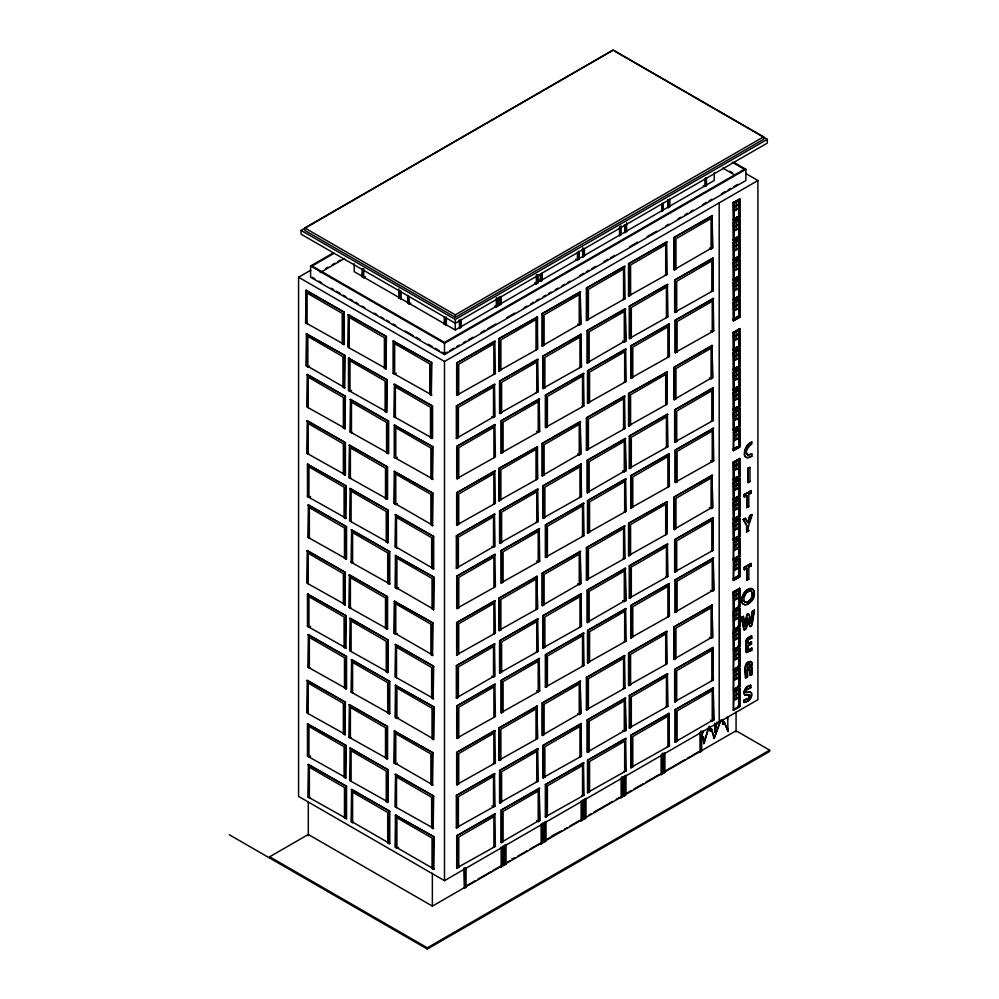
<?xml version="1.0" encoding="UTF-8"?>
<svg xmlns="http://www.w3.org/2000/svg" width="999" height="999" viewBox="0 0 999 999"><rect width="100%" height="100%" fill="white"/><g stroke="black" fill="none" stroke-linecap="round" stroke-linejoin="round"><path stroke-width="1.5" d="M751.598 694.33L750.923 697.215M754.457 610.252L752.509 611.376L750.836 622.901L752.235 611.213L754.457 610.252L752.16 624.288C749.799 631.206 747.751 620.729 747.764 618.169M745.179 624.525L746.69 615.034A1.598 0.924 -60 0 1 747.776 613.598L749.038 614.41L750.561 622.752M744.954 625.986L746.965 615.184A1.598 0.924 -60 0 1 748.051 613.761L749.312 614.56L750.836 622.901M754.183 610.089L751.685 624.937L750.087 626.673L748.014 619.442M747.539 619.517L746.016 628.321L744.155 629.857M748.039 618.319C746.378 620.404 748.613 630.844 743.905 629.595L741.37 617.494L743.268 616.395L745.229 626.148M715.571 728.421L716.92 722.19M717.195 722.352L714.497 732.342M749.525 663.885L750.311 665.983L747.639 669.742L749.799 666.508L749.837 664.135M713.436 737.861L713.935 736.463L711.413 729.033L714.098 738.473L721.166 719.692M753.721 596.078L754.033 591.146L752.372 588.748M704.919 740.584L708.578 727.484M703.771 743.568L703.496 736.887L702.971 737.462L703.771 743.568L709.265 726.186M711.413 729.033L710.239 730.868L711.688 729.183M747.789 522.552L749.65 515.721C756.318 510.202 745.529 528.046 748.788 530.694L746.565 531.655L746.565 525.462L743.219 519.443L745.516 518.431L747.789 522.552L749.924 515.884L751.935 514.722M748.963 522.939L751.66 514.56M701.173 736.787L703.071 731.018M700.973 738.398L703.346 731.181M743.793 597.09L746.141 592.832L748.788 590.971M751.148 661.65C742.794 660.539 745.192 673.189 745.416 677.797L747.639 676.835L747.364 669.954L747.364 676.673L745.416 677.797M750.611 661.525C742.632 662.362 746.228 672.864 745.691 677.959M720.354 720.978L714.098 738.473M752.834 598.276L753.321 597.202M724.263 722.127L722.614 724.3L722.414 720.117M722.614 724.3L723.776 723.064M750.386 675.237C751.947 659.69 746.89 679.957 752.334 674.113L751.785 667.407C749.824 667.582 753.733 663.311 751.398 661.837M751.123 667.544L752.334 664.035L750.873 661.488M750.411 698.189L748.226 700.636L744.155 702.372L744.155 699.987L748.189 698.451L749.5 694.842L749.75 696.703L748.463 698.613L744.155 699.987M703.496 743.406L704.794 742.195M701.648 738.398L703.221 736.725M703.496 736.887L700.499 739.834M748.401 455.082L751.872 453.983L751.872 456.168L748.9 457.629L746.453 457.442A8.404 4.858 -60 0 1 744.317 454.595L744.692 450.062L746.94 445.679A7.68 4.433 -60 0 1 749.587 443.081L751.872 442.02L749.862 443.244A7.68 4.433 -60 0 0 747.215 445.841L744.967 450.224L744.592 454.757A8.404 4.858 -60 0 0 746.728 457.592L747.414 457.754M304.795 227.947L613.099 49.95L763.598 136.838L763.598 139.336L455.294 317.332L304.795 230.444L304.795 227.947L455.294 314.835L763.598 136.838M614.435 51.074L767.307 139.336L767.307 143.082L455.294 323.214L301.086 234.178L301.086 230.444L613.099 50.3M733.865 162.325L745.916 169.293L745.916 180.519L444.493 354.545L310.589 277.235L310.589 266.009L333.566 252.747M333.728 253.534L312.113 266.009L444.493 342.432L744.38 169.293L732.23 162.275M745.766 173.501L757.916 180.519L757.916 699.7L444.493 880.656L298.576 796.415L298.576 277.235L310.739 270.217M325.449 268.656L328.159 267.095M332.217 264.76L334.915 263.199M337.625 261.638L340.322 260.077M320.217 272.565L344.543 258.516M307.105 323.601L305.594 322.739L306.144 290.16L344.293 312.188L344.293 344.443L342.232 343.881L342.232 313.374L307.105 293.094L307.105 323.601L307.655 323.289M362.237 269.231L362.237 276.91L362.787 268.918M362.237 276.91L363.748 277.784L365.397 276.835M305.594 322.739L344.293 344.443M306.331 333.816L345.017 355.519L344.468 388.099L342.957 387.225L342.957 356.705L307.842 336.438L307.842 366.945L306.331 366.071L306.331 333.816L345.017 355.519M305.594 290.484L344.293 312.188M349.263 347.939L347.752 347.065L348.301 314.498L386.438 336.513L385.889 369.093L384.378 368.219L384.378 337.712L349.263 317.432L349.263 347.939L384.927 367.907L384.378 368.219M398.876 288.911L398.876 298.064L400.524 297.115M398.876 298.064L400.936 298.614L400.936 290.934M407.629 295.442L407.629 303.122L408.179 302.809M407.629 303.122L409.14 303.996L410.789 303.047M306.331 366.071L306.88 333.504M307.842 366.945L309.49 365.996M308.229 407.704L306.718 406.83L307.267 374.263L345.417 396.278L344.867 428.846L343.356 427.984L343.356 397.465L308.229 377.185L308.229 407.704L343.906 427.659L343.356 427.984M348.476 358.154L387.175 379.857L386.625 412.425L385.114 411.563L385.114 381.044L349.987 360.764L349.987 391.283L348.476 390.409L348.476 358.154L387.175 379.857M347.752 314.81L386.438 336.513M393.144 341.021L431.83 362.724L431.281 395.304L429.77 394.43L429.77 363.911L394.655 343.644L394.655 374.15L393.144 373.276L393.144 341.021L431.83 362.724M444.268 316.646L444.268 324.275L444.817 323.951M301.086 230.444L455.294 319.48L767.307 139.336M444.268 324.275L446.328 324.825L446.328 317.145M348.476 390.409L385.664 411.238L385.114 411.563M354.183 263.823L354.183 271.628L455.294 330.007L714.21 180.519L714.21 172.727M349.987 391.283L351.636 390.334M459.165 320.092L459.715 328.084L461.226 327.222L461.226 319.593M494.705 305.994L496.341 306.943L497.852 306.069L497.852 298.389M499.15 297.003L499.7 304.995L501.211 304.133L501.211 296.503M534.69 282.904L536.338 283.853L537.849 282.979L537.849 275.299M538.573 280.02L540.771 281.293L542.282 280.419L542.282 272.789M575.761 259.191L577.41 260.14L578.921 259.265L578.921 251.586M582.38 248.951L582.929 256.955L584.44 256.081L584.44 248.451M619.005 235.489L621.066 234.927L621.066 225.712M624.525 224.625L625.074 232.617L626.585 231.743L626.585 222.59M661.163 211.151L663.224 210.602L663.224 202.922M667.757 199.663L668.306 207.655L669.817 206.781L669.817 199.163M703.296 185.552L704.944 186.513L706.455 185.639L706.455 177.959M306.718 374.575L345.417 396.278M308.229 454.046L306.718 453.171L307.267 420.604L345.417 442.632L345.417 474.887L343.356 474.325L343.356 443.818L308.229 423.539L308.229 454.046L308.778 453.733M310.589 266.009L444.493 343.319L745.916 169.293M393.144 373.276L431.83 394.98M351.461 432.667L349.95 431.793L350.499 399.213L388.648 421.241L388.648 453.496L386.588 452.934L386.588 422.427L351.461 402.147L351.461 432.667L352.01 432.342M394.655 374.15L396.303 373.201M447.19 352.11L444.493 353.671L441.783 352.11M449.887 350.549L453.946 348.201M456.643 346.641L459.353 345.092M463.399 342.744L466.108 341.183M468.806 339.623L472.852 337.287M480.969 332.605L485.014 330.269M487.712 328.708L495.816 324.026M506.63 317.794L514.735 313.112M524.188 307.655L526.898 306.094M530.944 303.746L533.653 302.185M536.351 300.624L539.048 299.076M543.106 296.728L545.804 295.167M548.501 293.606L551.211 292.045M555.257 289.71L557.966 288.149M562.012 285.814L564.722 284.253M567.42 282.692L570.117 281.131M579.582 275.674L583.628 273.326M586.338 271.778L589.035 270.217M591.733 268.656L595.791 266.308M603.896 261.638L607.941 259.29M610.651 257.73L614.697 255.394M629.557 246.815L637.662 242.133M647.127 236.676L656.58 231.219M666.033 225.762L668.731 224.201M678.196 218.744L680.893 217.183M684.952 214.835L687.649 213.274M690.346 211.713L693.056 210.165M702.509 204.695L706.555 202.36M709.265 200.799L711.962 199.238M721.415 193.781L725.474 191.446M728.171 189.885L730.881 188.324M733.578 186.763L737.637 184.415M395.379 417.482L393.868 416.62L394.418 384.041L432.567 406.069L432.567 438.324L430.507 437.762L430.507 407.255L395.379 386.975L395.379 417.482L395.929 417.17M298.576 277.235L444.493 361.476L757.916 180.519M733.204 202.485L739.797 199.001L739.797 217.382L733.478 221.029L733.204 202.485L733.89 202.884L733.89 220.155L733.616 202.722L739.385 199.713L739.385 216.983L733.616 220.155M739.797 199.001L733.478 202.647L733.478 221.029M493.856 374.425L493.856 343.906L458.728 364.185L458.728 394.692L456.68 395.254L456.68 362.999L494.817 340.984L495.367 373.551L493.306 374.101M498.826 338.661L537.512 316.958L537.512 349.213L498.826 370.916L498.826 338.661L537.512 316.958M579.233 325.125L579.233 294.618L544.118 314.897L544.118 345.404L542.057 345.954L542.057 313.698L580.194 291.683L580.744 324.25L579.233 325.125L577.597 324.176M623.551 299.538L623.551 269.031L588.423 289.31L588.423 319.817L586.376 320.379L586.376 288.124L624.512 266.096L625.062 298.664L623.001 299.225M665.709 275.2L665.709 244.693L630.581 264.972L630.581 295.479L628.521 296.041L628.521 263.786L666.658 241.758L667.207 274.338L665.159 274.887M711.101 249.001L711.101 218.481L675.973 238.761L675.973 269.28L673.913 269.83L673.913 237.575L712.062 215.559L712.612 248.127L711.101 249.001L709.452 248.052M733.89 202.884L739.385 199.713M733.89 203.197L738.423 200.737L738.423 208.354L733.89 210.801M456.68 362.999L495.367 341.296M542.057 313.698L580.744 291.995M586.376 288.124L625.062 266.421M628.521 263.786L667.207 242.083M673.913 237.575L712.612 215.871M306.718 453.171L345.417 474.887M738.361 204.42L733.965 207.118L738.286 204.383M349.95 431.793L387.137 452.622L386.588 452.934M733.753 211.363L738.698 208.504M307.455 464.26L346.141 485.964L345.592 518.531L344.093 517.669L344.093 487.15L308.966 466.87L308.966 497.39L307.455 496.515L307.455 464.26L346.141 485.964M306.718 420.929L345.417 442.632M733.478 219.443L738.423 216.596M393.868 416.62L431.056 437.45L430.507 437.762M733.204 220.866L739.797 217.382M349.95 399.538L388.648 421.241M733.204 222.452L739.797 218.968L739.797 237.35L733.478 240.996L733.204 222.452L733.89 222.852L733.89 240.122L733.616 222.69L739.385 219.68L739.385 236.95L733.616 240.122M739.797 218.968L733.478 222.615L733.478 240.996M733.89 222.852L739.385 219.68M350.387 478.384L348.876 477.51L349.425 444.942L387.562 466.958L387.562 499.213L385.502 498.663L385.502 468.156L350.387 447.877L350.387 478.384L350.936 478.071M733.89 223.164L738.423 220.704L738.423 228.321L733.89 230.769M738.361 224.388L733.965 227.085L738.286 224.35M394.268 425.124L432.954 446.828L432.405 479.395L430.894 478.521L430.894 448.014L395.779 427.734L395.779 458.241L394.268 457.38L394.268 425.124L432.954 446.828M733.753 231.331L738.698 228.471M393.868 384.365L432.567 406.069M456.68 395.254L495.367 373.551M542.057 345.954L578.696 324.812M586.376 320.379L625.062 298.664M628.521 296.041L667.207 274.338M675.424 268.956L710.551 248.676M498.826 370.916L500.886 370.367L500.886 339.847L536.001 319.58L536.001 350.087M733.179 239.236L736.912 237.113M733.478 239.41L738.423 236.563M733.204 240.834L739.797 237.35M733.204 242.42L739.797 238.936L739.797 257.317L733.478 260.964L733.204 242.42L733.89 242.819L733.89 260.09L733.616 242.657L739.385 239.648L739.385 256.918L733.616 260.09M739.797 238.936L733.478 242.582L733.478 260.964M733.89 242.819L739.385 239.648M733.89 243.132L738.423 240.672L738.423 248.289L733.89 250.737M493.506 417.532L493.506 387.025L458.391 407.305L458.391 437.812L456.331 438.374L456.331 406.118L494.468 384.091L495.017 416.67L493.506 417.532L491.858 416.583M536.738 392.582L536.738 362.063L501.623 382.342L501.623 412.849L499.562 413.411L499.562 381.156L537.699 359.128L538.249 391.708L536.188 392.257M579.969 367.62L579.969 337.113L544.855 357.38L544.855 387.899L542.794 388.449L542.794 356.193L580.931 334.178L581.48 366.745L579.42 367.295M624.288 342.033L624.288 311.526L589.16 331.805L589.16 362.312L587.1 362.862L587.1 330.607L625.249 308.591L625.799 341.159L624.288 342.033L622.639 341.084M666.433 317.694L666.433 287.188L631.318 307.467L631.318 337.974L629.258 338.536L629.258 306.281L667.394 284.253L667.944 316.82L665.883 317.382M711.825 291.496L711.825 260.976L676.71 281.256L676.71 311.763L674.65 312.325L674.65 280.07L712.786 258.042L713.336 290.622L711.276 291.171M456.331 406.118L495.017 384.415M499.562 381.156L538.249 359.453M542.794 356.193L581.48 334.49M587.1 330.607L625.799 308.903M629.258 306.281L667.944 284.578M674.65 280.07L713.336 258.366M733.965 246.903L738.361 244.355L733.89 246.853M307.455 496.515L346.141 518.219M733.753 251.298L738.698 248.439M308.966 497.39L310.614 496.441M348.876 477.51L386.051 498.351L385.502 498.663M733.179 259.203L736.912 257.08M309.353 538.149L307.854 537.275L308.404 504.707L346.541 526.723L346.541 558.978L344.48 558.429L344.48 527.909L309.353 507.629L309.353 538.149L309.902 537.824M733.478 259.378L738.423 256.531M733.204 260.801L739.797 257.317M394.268 457.38L432.954 479.083M733.204 262.387L739.797 258.903L739.797 277.285L733.478 280.931L733.204 262.387L733.89 262.787L733.89 280.057L733.616 262.625L739.385 259.615L739.385 276.885L733.616 280.057M739.797 258.903L733.478 262.55L733.478 280.931M733.753 262.7L739.385 259.615M395.779 458.241L397.427 457.292M733.89 263.099L738.423 260.639L738.423 268.256L733.89 270.704M351.111 521.728L349.613 520.854L350.162 488.286L388.299 510.302L387.749 542.869L386.238 541.995L386.238 511.488L351.111 491.208L351.111 521.728L386.788 541.683L386.238 541.995M733.965 266.87L738.361 264.335L733.89 266.82M348.876 445.254L387.562 466.958M733.753 271.266L738.698 268.406M394.268 471.466L432.954 493.169L432.405 525.736L430.894 524.875L430.894 494.355L395.779 474.075L395.779 504.595L394.268 503.721L394.268 471.466L432.954 493.169M456.331 438.374L492.957 417.22M581.48 366.745L544.305 387.575L544.855 387.899M587.1 362.862L623.738 341.72M713.336 290.622L676.161 311.451L676.71 311.763M733.179 279.171L736.912 277.048M733.478 279.345L738.423 276.498M733.204 280.769L739.797 277.285M733.204 282.355L739.797 278.871L739.797 297.252L733.478 300.899L733.204 282.355L733.89 282.754L733.89 300.025L733.616 282.592L739.385 279.583L739.385 296.853L733.616 300.025M739.797 278.871L733.478 282.517L733.478 300.899M733.753 282.68L739.385 279.583M733.89 283.067L738.423 280.619L738.423 288.224L733.89 290.672M458.778 478.121L456.718 478.671L456.718 446.416L494.867 424.4L495.404 456.968L458.229 477.797L458.778 478.121L458.778 447.602L493.906 427.335L493.906 457.842M538.211 432.255L538.211 401.748L503.096 422.028L503.096 452.535L501.036 453.084L501.036 420.829L539.173 398.813L539.722 431.381L538.211 432.255L536.563 431.306M582.529 406.668L582.529 376.161L547.402 396.441L547.402 426.948L545.342 427.51L545.342 395.254L583.491 373.226L584.04 405.806L581.98 406.356M624.675 382.342L624.675 351.823L589.56 372.103L589.56 402.609L587.499 403.171L587.499 370.916L625.636 348.888L626.186 381.468L624.125 382.018M667.906 357.38L667.906 326.86L632.792 347.14L632.792 377.659L630.731 378.209L630.731 345.954L668.868 323.938L669.417 356.506L667.357 357.055M712.225 331.793L712.225 301.286L677.097 321.566L677.097 352.073L675.037 352.622L675.037 320.367L713.186 298.351L713.736 330.919L712.225 331.793L710.576 330.844M733.965 286.838L738.361 284.303L733.89 286.8M456.718 446.416L495.404 424.712M501.036 420.829L539.722 399.125M545.342 395.254L584.04 373.551M587.499 370.916L626.186 349.213M630.731 345.954L669.417 324.25M675.037 320.367L713.736 298.664M733.753 291.233L738.698 288.374M307.854 537.275L346.541 558.978M733.179 299.138L736.912 297.015M733.478 299.313L738.423 296.466M733.204 300.736L739.797 297.252M733.204 302.322L739.797 298.838L739.797 317.22L733.478 320.866L733.204 302.322L733.89 302.722L733.89 319.992L733.616 302.56L739.385 299.55L739.385 316.833L733.616 319.992M739.797 298.838L733.478 302.485L733.478 320.866M733.753 302.647L739.385 299.55M307.854 505.019L346.541 526.723M733.89 303.034L738.423 300.587L738.423 308.192L733.89 310.652M308.229 583.841L306.718 582.966L307.267 550.399L345.417 572.415L344.867 604.994L343.356 604.12L343.356 573.613L308.229 553.334L308.229 583.841L345.417 604.67M738.361 304.27L733.89 306.918M394.268 503.721L394.817 471.153M352.597 563.099L351.086 562.237L351.636 529.657L389.772 551.685L389.772 583.94L387.712 583.379L387.712 552.872L352.597 532.592L352.597 563.099L353.134 562.787M395.779 504.595L397.427 503.646M349.613 488.598L388.299 510.302M733.753 311.201L738.698 308.341M501.036 453.084L539.722 431.381M587.499 403.171L626.186 381.468M669.417 356.506L632.242 377.335L632.792 377.659M713.736 330.919L676.548 351.748L677.097 352.073M733.179 319.106L736.912 316.983M733.478 319.28L738.423 316.433M396.516 547.927L395.005 547.065L395.554 514.485L433.691 536.513L433.691 568.768L431.63 568.206L431.63 537.699L396.516 517.42L396.516 547.927L397.065 547.614M733.204 320.716L739.797 317.22M733.204 332.28L739.797 328.796L739.797 347.177L733.478 350.824L733.204 332.28L733.89 332.667L733.89 349.95L733.616 332.517L739.385 329.508L739.385 346.778L733.616 349.95M739.797 328.796L733.478 332.43L733.478 350.824M493.856 504.22L493.856 473.701L458.728 493.981L458.728 524.487L456.68 525.049L456.68 492.794L494.817 470.766L495.367 503.346L493.306 503.896M498.826 468.456L537.512 446.753L537.512 479.008L498.826 500.711L498.826 468.456L537.512 446.753M579.233 454.92L579.233 424.413L544.118 444.68L544.118 475.199L542.057 475.749L542.057 443.494L580.194 421.478L580.744 454.046L579.233 454.92L577.597 453.971M623.551 429.333L623.551 398.826L588.423 419.105L588.423 449.612L586.376 450.162L586.376 417.907L624.512 395.891L625.062 428.459L623.001 429.021M628.521 393.581L667.207 371.878L667.207 404.133L628.521 425.836L628.521 393.581L667.207 371.878M711.101 378.796L711.101 348.276L675.973 368.556L675.973 399.063L673.913 399.625L673.913 367.37L712.062 345.342L712.612 377.922L711.101 378.796L709.452 377.834M733.89 332.667L739.385 329.508M733.89 332.992L738.423 330.532L738.423 338.137L733.89 340.597M456.68 492.794L495.367 471.091M542.057 443.494L580.744 421.79M586.376 417.907L625.062 396.203M673.913 367.37L712.612 345.666M733.753 341.159L738.698 338.299M351.086 562.237L389.772 583.94M307.455 594.055L346.141 615.759L345.592 648.326L344.093 647.464L344.093 616.945L308.966 596.665L308.966 627.185L307.455 626.311L307.455 594.055L346.141 615.759M306.718 550.711L345.417 572.415M733.179 349.063L736.912 346.94M733.478 349.238L737.187 347.103M733.204 350.661L739.797 347.177M733.204 352.247L739.797 348.763L739.797 367.145L733.478 370.791L733.204 352.247L733.89 352.647L733.89 369.917L733.616 352.485L739.385 349.475L739.385 366.745L733.616 369.917M739.797 348.763L733.478 352.397L733.478 370.791M733.89 352.647L739.385 349.475M350.387 608.179L348.876 607.305L349.425 574.737L387.562 596.753L387.562 629.008L385.502 628.458L385.502 597.939L350.387 577.672L350.387 608.179L350.936 607.867M351.086 529.982L389.772 551.685M733.89 352.959L738.423 350.499L738.423 358.104L733.89 360.564M395.392 555.556L434.09 577.272L433.541 609.84L432.03 608.965L432.03 578.458L396.903 558.179L396.903 588.686L395.392 587.812L395.392 555.556L434.09 577.272M733.753 361.126L738.698 358.266M395.005 514.81L433.691 536.513M456.68 525.049L495.367 503.346M542.057 475.749L578.696 454.607M586.376 450.162L625.062 428.459M675.424 398.751L710.551 378.471M498.826 500.711L500.886 500.162L500.886 469.642L536.001 449.363L536.001 479.882M628.521 425.836L630.581 425.274L630.581 394.767L665.709 374.488L665.709 404.995M733.179 369.031L736.912 366.908M733.478 369.205L737.187 367.07M733.204 370.629L739.797 367.145M733.204 372.215L739.797 368.731L739.797 387.113L733.478 390.759L733.204 372.215L733.89 372.615L733.89 389.885L733.616 372.452L739.385 369.443L739.385 386.713L733.616 389.885M739.797 368.731L733.478 372.377L733.478 390.759M733.753 372.527L739.385 369.443M733.89 372.927L738.423 370.467L738.423 378.072L733.89 380.532M493.506 547.327L493.506 516.82L458.391 537.1L458.391 567.607L456.331 568.169L456.331 535.914L494.468 513.886L495.017 546.453L493.506 547.327L491.858 546.378M536.738 522.377L536.738 491.858L501.623 512.137L501.623 542.644L499.562 543.206L499.562 510.951L537.699 488.923L538.249 521.503L536.188 522.052M579.969 497.415L579.969 466.895L544.855 487.175L544.855 517.694L542.794 518.244L542.794 485.989L580.931 463.973L581.48 496.54L579.42 497.09M624.288 471.828L624.288 441.321L589.16 461.588L589.16 492.107L587.1 492.657L587.1 460.402L625.249 438.386L625.799 470.954L624.288 471.828L622.639 470.879M666.433 447.49L666.433 416.983L631.318 437.262L631.318 467.769L629.258 468.319L629.258 436.063L667.394 414.048L667.944 446.615L665.883 447.177M711.825 421.278L711.825 390.771L676.71 411.051L676.71 441.558L674.65 442.12L674.65 409.865L712.786 387.837L713.336 420.417L711.276 420.966M456.331 535.914L495.017 514.21M499.562 510.951L538.249 489.248M542.794 485.989L581.48 464.285M587.1 460.402L625.799 438.698M629.258 436.063L667.944 414.36M674.65 409.865L713.336 388.161M733.965 376.685L738.361 374.15L733.965 376.848M307.455 626.311L346.141 648.014M733.753 381.094L738.698 378.234M308.966 627.185L310.614 626.236M348.876 607.305L387.562 629.008M733.179 388.998L736.912 386.875M309.353 667.944L307.854 667.07L308.404 634.49L346.541 656.518L346.541 688.773L344.48 688.211L344.48 657.704L309.353 637.424L309.353 667.944L309.902 667.619M733.478 389.173L737.187 387.038M733.204 390.597L739.797 387.113M733.204 392.182L739.797 388.698L739.797 407.08L733.478 410.726L733.204 392.182L733.89 392.582L733.89 409.852L733.616 392.42L739.385 389.41L739.385 406.68L733.616 409.852M739.797 388.698L733.478 392.345L733.478 410.726M395.392 587.812L395.941 555.244M733.753 392.495L739.385 389.41M733.89 392.894L738.423 390.434L738.423 398.052L733.89 400.499M396.903 588.686L398.551 587.737M351.111 651.523L349.613 650.649L350.162 618.069L388.299 640.097L387.749 672.664L386.238 671.79L386.238 641.283L351.111 621.003L351.111 651.523L386.788 671.478L386.238 671.79M733.965 396.653L738.361 394.118L733.965 396.815M348.876 575.049L387.562 596.753M733.753 401.061L738.698 398.201M394.268 601.261L432.954 622.964L432.405 655.531L430.894 654.657L430.894 624.15L395.779 603.871L395.779 634.39L394.268 633.516L394.268 601.261L432.954 622.964M456.331 568.169L492.957 547.015M581.48 496.54L544.305 517.37L544.855 517.694M588.611 491.783L623.738 471.516M629.258 468.319L667.944 446.615M713.336 420.417L676.161 441.246L676.71 441.558M733.179 408.966L736.912 406.843M733.478 409.14L737.187 407.005M733.204 410.564L739.797 407.08M733.204 412.15L739.797 408.666L739.797 427.048L733.478 430.694L733.204 412.15L733.89 412.55L733.89 429.82L733.616 412.387L739.385 409.378L739.385 426.648L733.616 429.82M739.797 408.666L733.478 412.312L733.478 430.694M733.753 412.462L739.385 409.378M733.89 412.862L738.423 410.402L738.423 418.019L733.89 420.467M458.778 607.916L456.718 608.466L456.718 576.211L494.867 554.195L495.404 586.763L458.229 607.592L458.778 607.916L458.778 577.397L493.906 557.117L493.906 587.637M538.211 562.05L538.211 531.543L503.096 551.81L503.096 582.33L501.036 582.879L501.036 550.624L539.173 528.608L539.722 561.176L538.211 562.05L536.563 561.101M582.529 536.463L582.529 505.956L547.402 526.236L547.402 556.743L545.342 557.305L545.342 525.049L583.491 503.021L584.04 535.589L581.98 536.151M624.675 512.125L624.675 481.618L589.56 501.898L589.56 532.405L587.499 532.966L587.499 500.711L625.636 478.683L626.186 511.263L624.125 511.813M667.906 487.175L667.906 456.655L632.792 476.935L632.792 507.442L630.731 508.004L630.731 475.749L668.868 453.721L669.417 486.301L667.357 486.85M712.225 461.588L712.225 431.081L677.097 451.348L677.097 481.868L675.037 482.417L675.037 450.162L713.186 428.146L713.736 460.714L712.225 461.588L710.576 460.639M456.718 576.211L495.404 554.507M501.036 550.624L539.722 528.921M545.342 525.049L584.04 503.334M587.499 500.711L626.186 479.008M630.731 475.749L669.417 454.046M675.037 450.162L713.736 428.459M733.965 416.783L738.361 414.086M733.753 421.029L738.698 418.169M307.854 667.07L346.541 688.773M733.179 428.933L736.912 426.81M733.478 429.108L737.187 426.973M733.204 430.532L739.797 427.048M733.204 432.117L739.797 428.633L739.797 447.015L733.478 450.661L733.616 432.355M739.797 428.633L733.478 432.28L733.478 450.661M733.753 432.43L738.973 429.42L738.973 446.378L738.698 429.582M733.89 432.517L739.385 429.345L739.385 446.615L733.616 449.787M307.854 634.815L346.541 656.518M733.89 432.829L738.423 430.369L738.423 437.987L733.89 440.434M308.229 713.636L306.718 712.762L307.267 680.194L345.417 702.21L344.867 734.789L343.356 733.915L343.356 703.396L308.229 683.129L308.229 713.636L345.417 734.465M733.965 436.75L738.361 434.066M394.268 633.516L394.817 600.948M352.597 692.894L351.086 692.032L351.636 659.452L389.772 681.48L389.772 713.736L387.712 713.174L387.712 682.667L352.597 662.387L352.597 692.894L353.134 692.582M395.779 634.39L397.427 633.441M349.613 618.393L388.299 640.097M733.753 440.996L738.698 438.136M501.036 582.879L539.722 561.176M587.499 532.966L626.186 511.263M630.731 508.004L669.417 486.301M713.736 460.714L676.548 481.543L677.097 481.868M733.179 448.901L736.912 446.778M733.478 449.075L737.187 446.94M396.516 677.722L395.005 676.847L395.554 644.28L433.691 666.308L433.141 698.875L431.63 698.001L431.63 667.494L396.516 647.215L396.516 677.722L433.691 698.551M733.204 450.499L739.797 447.015M751.872 442.02C751.585 446.016 743.268 449.562 747.464 454.832M733.204 462.075L739.797 458.578L739.797 476.973L733.478 480.619L733.204 462.075L733.89 462.462L733.89 479.745L733.616 462.312L739.385 459.29L739.385 476.573L733.616 479.745M739.797 458.578L733.478 462.225L733.478 480.619M493.856 634.003L493.856 603.496L458.728 623.776L458.728 654.283L456.68 654.845L456.68 622.589L494.817 600.561L495.367 633.141L493.306 633.691M500.886 629.944L498.826 630.506L498.826 598.251L536.962 576.223L537.512 608.803L500.337 629.632L500.886 629.944L500.886 599.437L536.001 579.158L536.001 609.677M579.233 584.715L579.233 554.195L544.118 574.475L544.118 604.994L542.057 605.544L542.057 573.289L580.194 551.273L580.744 583.841L579.233 584.715L577.597 583.766M623.551 559.128L623.551 528.621L588.423 548.888L588.423 579.408L586.376 579.957L586.376 547.702L624.512 525.686L625.062 558.254L623.001 558.816M628.521 523.364L667.207 501.66L667.207 533.916L628.521 555.619L628.521 523.364L667.207 501.66M711.101 508.578L711.101 478.071L675.973 498.351L675.973 528.858L673.913 529.42L673.913 497.165L712.062 475.137L712.612 507.717L711.101 508.578L709.452 507.629M733.89 462.462L739.385 459.29M733.89 462.787L738.423 460.327L738.423 467.932L733.89 470.392M456.68 622.589L495.367 600.886M498.826 598.251L537.512 576.548M542.057 573.289L580.744 551.585M586.376 547.702L625.062 525.998M673.913 497.165L712.612 475.462M751.872 453.983L747.751 454.982M738.361 464.011L733.965 466.708L738.286 463.973M733.753 470.941L738.698 468.094M351.086 692.032L389.772 713.736M747.764 468.319L749.987 467.357L749.987 481.506L748.039 482.629L747.764 468.319L749.987 467.357M307.455 723.85L346.141 745.554L345.592 778.121L344.093 777.247L344.093 746.74L308.966 726.46L308.966 756.98L307.455 756.106L307.455 723.85L346.141 745.554M306.718 680.506L345.417 702.21M733.179 478.846L736.912 476.735M733.478 479.033L737.187 476.885M733.204 480.457L739.797 476.973M733.204 482.042L739.797 478.546L739.797 496.94L733.478 500.586L733.204 482.042L733.89 482.43L733.89 499.712L733.616 482.28L739.385 479.27L739.385 496.54L733.616 499.712M739.797 478.546L733.478 482.192L733.478 500.586M733.753 482.355L739.385 479.27M350.387 737.974L348.876 737.1L349.425 704.532L387.562 726.548L387.562 758.803L385.502 758.253L385.502 727.734L350.387 707.454L350.387 737.974L350.936 737.649M351.086 659.777L389.772 681.48M733.89 482.754L738.423 480.294L738.423 487.899L733.89 490.359M738.361 483.978L733.965 486.675L738.286 483.941M395.392 685.351L434.09 707.055L433.541 739.635L432.03 738.761L432.03 708.254L396.903 687.974L396.903 718.481L395.392 717.607L395.392 685.351L434.09 707.055M747.764 482.467L749.987 481.506M733.753 490.909L738.698 488.061M395.005 644.592L433.691 666.308M456.68 654.845L495.367 633.141M543.568 604.67L578.696 584.39M586.376 579.957L625.062 558.254M673.913 529.42L710.551 508.266M628.521 555.619L630.581 555.069L630.581 524.562L665.709 504.283L665.709 534.79M733.179 498.813L738.973 496.303L738.973 479.345M733.478 499.001L738.423 496.141M733.204 500.424L739.797 496.94M746.877 495.579L746.877 507.542L746.877 495.579L744.43 496.978L744.155 494.642L750.986 490.709L751.26 493.069L748.551 494.293L751.26 493.069M744.155 494.642L751.26 490.871M733.204 502.01L739.797 498.513L739.797 516.908L733.478 520.554L733.204 502.01L733.89 502.397L733.89 519.68L733.616 502.247L739.385 499.238L739.385 516.508L733.616 519.68M739.797 498.513L733.478 502.16L733.478 520.554M733.753 502.322L739.385 499.238M733.89 502.722L738.423 500.262L738.423 507.867L733.89 510.327M744.155 496.828L746.603 495.417M493.506 677.122L493.506 646.615L458.391 666.895L458.391 697.402L456.331 697.951L456.331 665.696L494.468 643.681L495.017 676.248L493.506 677.122L491.858 676.173M536.738 652.16L536.738 621.653L501.623 641.932L501.623 672.439L499.562 673.001L499.562 640.746L537.699 618.718L538.249 651.298L536.188 651.847M579.969 627.21L579.969 596.69L544.855 616.97L544.855 647.477L542.794 648.039L542.794 615.784L580.931 593.756L581.48 626.336L579.42 626.885M624.288 601.623L624.288 571.103L589.16 591.383L589.16 621.902L587.1 622.452L587.1 590.197L625.249 568.181L625.799 600.749L624.288 601.623L622.639 600.674M666.433 577.285L666.433 546.778L631.318 567.045L631.318 597.564L629.258 598.114L629.258 565.859L667.394 543.843L667.944 576.411L665.883 576.972M711.825 551.073L711.825 520.566L676.71 540.846L676.71 571.353L674.65 571.915L674.65 539.66L712.786 517.632L713.336 550.199L711.276 550.761M456.331 665.696L495.017 643.993M499.562 640.746L538.249 619.043M542.794 615.784L581.48 594.08M587.1 590.197L625.799 568.493M629.258 565.859L667.944 544.155M674.65 539.66L713.336 517.944M733.965 506.643L738.286 503.908L733.89 506.443M307.455 756.106L346.141 777.809M733.753 510.876L738.698 508.029M308.966 756.98L310.614 756.018M348.876 737.1L387.562 758.803M746.603 507.392L748.825 506.418L748.825 494.443M746.877 507.542L748.825 506.418M733.179 518.793L738.973 516.271L738.973 499.313M309.353 797.726L307.854 796.865L308.404 764.285L346.541 786.313L346.541 818.568L344.48 818.006L344.48 787.499L309.353 767.22L309.353 797.726L309.902 797.414M733.478 518.968L738.423 516.108M733.204 520.392L739.797 516.908M733.204 521.977L739.797 518.493L739.797 536.875L733.478 540.521L733.204 521.977L733.89 522.365L733.89 539.647L733.616 522.215L739.385 519.205L739.385 536.475L733.616 539.647M739.797 518.493L733.478 522.127L733.478 540.521M395.392 717.607L395.941 685.039M733.753 522.29L739.385 519.205M733.89 522.689L738.423 520.229L738.423 527.834L733.89 530.294M396.903 718.481L398.551 717.532M743.219 519.443L745.516 518.431M351.111 781.305L349.613 780.444L350.162 747.864L388.299 769.892L387.749 802.459L386.238 801.585L386.238 771.078L351.111 750.798L351.111 781.305L386.788 801.273L386.238 801.585M348.876 704.844L387.562 726.548M738.361 523.913L733.89 526.411M733.753 530.856L738.698 527.996M394.268 731.056L432.954 752.759L432.405 785.326L430.894 784.452L430.894 753.945L395.779 733.666L395.779 764.185L394.268 763.311L394.268 731.056L432.954 752.759M456.331 697.951L492.957 676.81M499.562 673.001L538.249 651.298M581.48 626.336L544.305 647.165L544.855 647.477M588.611 621.578L623.738 601.298M629.258 598.114L667.944 576.411M674.65 571.915L713.336 550.199M733.179 538.761L738.973 536.238L738.973 519.28M733.478 538.936L738.423 536.076M746.565 531.655L748.788 530.694M733.204 540.359L739.797 536.875M733.204 541.945L739.797 538.461L739.797 556.843L733.478 560.489L733.616 542.182M739.797 538.461L733.478 542.107L733.478 560.489M733.753 542.257L739.385 539.173L739.385 556.443L733.616 559.615M733.89 542.657L738.423 540.197L738.423 547.802L733.89 550.262M458.778 737.699L456.718 738.261L456.718 706.006L494.867 683.978L495.404 716.558L458.229 737.387L458.778 737.699L458.778 707.192L493.906 686.912L493.906 717.432M538.211 691.845L538.211 661.338L503.096 681.605L503.096 712.125L501.036 712.674L501.036 680.419L539.173 658.403L539.722 690.971L538.211 691.845L536.563 690.896M582.529 666.258L582.529 635.751L547.402 656.031L547.402 686.538L545.342 687.087L545.342 654.832L583.491 632.817L584.04 665.384L581.98 665.946M624.675 641.92L624.675 611.413L589.56 631.693L589.56 662.2L587.499 662.762L587.499 630.506L625.636 608.478L626.186 641.046L624.125 641.608M667.906 616.957L667.906 586.45L632.792 606.73L632.792 637.237L630.731 637.799L630.731 605.544L668.868 583.516L669.417 616.096L667.357 616.645M712.225 591.383L712.225 560.864L677.097 581.143L677.097 611.663L675.037 612.212L675.037 579.957L713.186 557.942L713.736 590.509L712.225 591.383L710.576 590.434M456.718 706.006L495.404 684.303M501.036 680.419L539.722 658.716M545.342 654.832L584.04 633.129M587.499 630.506L626.186 608.803M630.731 605.544L669.417 583.841M675.037 579.957L713.736 558.254M738.361 543.881L733.89 546.378M733.753 550.824L738.698 547.964M307.854 796.865L346.541 818.568M733.204 558.741L738.973 556.206L738.973 539.248M733.478 558.903L738.423 556.043M733.204 560.327L739.797 556.843M733.204 561.913L739.797 558.429L739.797 576.81L733.478 580.456L733.616 562.15M739.797 558.429L733.478 562.075L733.478 580.456M733.753 562.225L738.973 559.215L738.973 576.173L738.111 575.836L733.204 578.708M733.89 562.312L739.385 559.14L739.385 576.411L733.616 579.582M307.854 764.61L346.541 786.313M736.088 561.438L736.026 569.005M733.89 562.624L738.423 560.164L738.423 567.782L733.89 570.229M738.361 563.848L733.89 566.346M394.268 763.311L394.817 730.731M352.597 822.689L351.086 821.815L351.636 789.247L389.772 811.263L389.772 843.518L387.712 842.969L387.712 812.462L352.597 792.182L352.597 822.689L353.134 822.377M395.779 764.185L397.427 763.224M349.613 748.189L388.299 769.892M733.753 570.791L738.698 567.932M746.877 568.306L746.877 580.282L746.877 568.306L744.43 569.717L744.155 567.382L750.986 563.448L751.26 565.809L748.551 567.032L751.26 565.809M744.155 567.382L751.26 563.611M744.155 569.567L746.603 568.156M501.036 712.674L539.722 690.971M545.342 687.087L584.04 665.384M587.499 662.762L626.186 641.046M630.731 637.799L669.417 616.096M675.037 612.212L711.675 591.058M396.516 807.517L395.005 806.643L395.554 774.075L433.691 796.091L433.141 828.671L431.63 827.796L431.63 797.289L396.516 777.01L396.516 807.517L433.691 828.346M733.478 578.871L738.423 576.023M733.204 580.294L739.797 576.81M746.603 580.132L748.825 579.158L748.825 567.182M746.877 580.282L748.825 579.158M269.668 858.029L269.668 856.792L308.304 834.477L432.417 906.13L503.896 864.797M733.204 591.858L739.797 588.374L739.797 606.768L733.478 610.401L733.204 591.858L733.89 592.257L733.89 609.54L733.616 592.095L739.385 589.085L739.385 606.368L733.616 609.54M739.797 588.374L733.478 592.02L733.478 610.401M733.753 592.182L739.385 589.085M493.856 763.798L493.856 733.291L458.728 753.571L458.728 784.078L456.68 784.627L456.68 752.384L494.817 730.356L495.367 762.924L493.306 763.486M500.886 759.74L498.826 760.301L498.826 728.046L536.962 706.018L537.512 738.598L500.337 759.427L500.886 759.74L500.886 729.233L536.001 708.953L536.001 739.46M579.233 714.51L579.233 683.99L544.118 704.27L544.118 734.777L542.057 735.339L542.057 703.084L580.194 681.056L580.744 713.636L579.233 714.51L577.597 713.548M623.551 688.923L623.551 658.416L588.423 678.683L588.423 709.203L586.376 709.752L586.376 677.497L624.512 655.481L625.062 688.049L623.001 688.598M630.581 684.864L628.521 685.414L628.521 653.159L666.658 631.143L667.207 663.711L630.032 684.54L630.581 684.864L630.581 654.357L665.709 634.078L665.709 664.585M711.101 638.373L711.101 607.867L675.973 628.146L675.973 658.653L673.913 659.215L673.913 626.96L712.062 604.932L712.612 637.499L711.101 638.373L709.452 637.424M733.89 592.582L738.423 590.122L738.423 597.727L733.89 600.187M456.68 752.384L495.367 730.669M498.826 728.046L537.512 706.343M542.057 703.084L580.744 681.38M586.376 677.497L625.062 655.794M628.521 653.159L667.207 631.455M673.913 626.96L712.612 605.257M733.753 600.736L738.698 597.889M733.204 610.252L739.797 606.768M733.204 611.838L739.797 608.341L739.797 626.735L733.478 630.381L733.204 611.838L733.89 612.225L733.89 629.507L733.616 612.075L739.385 609.053L739.385 626.336L733.616 629.507M739.797 608.341L733.478 611.987L733.478 630.381M733.753 612.15L739.385 609.053M351.086 789.56L389.772 811.263M733.89 612.549L738.423 610.089L738.423 617.694L733.89 620.154M733.965 616.308L738.361 613.773L733.965 616.47M395.392 815.147L434.09 836.85L433.541 869.43L432.03 868.556L432.03 838.036L396.903 817.769L396.903 848.276L395.392 847.402L395.392 815.147L434.09 836.85M733.753 620.704L738.698 617.857M741.37 617.494L743.543 616.558M395.005 774.387L433.691 796.091M456.68 784.627L495.367 762.924M543.568 734.465L578.696 714.185M586.376 709.752L625.062 688.049M673.913 659.215L710.551 638.061M733.204 630.219L739.797 626.735M733.204 631.805L739.797 628.309L739.797 646.703L733.478 650.349L733.204 631.805L733.89 632.192L733.89 649.475L733.616 632.042L739.385 629.02L739.385 646.303L733.616 649.475M739.797 628.309L733.478 631.955L733.478 650.349M733.753 632.117L739.385 629.02M733.89 632.517L738.423 630.057L738.423 637.662L733.89 640.122M493.506 806.917L493.506 776.41L458.391 796.678L458.391 827.197L456.331 827.746L456.331 795.491L494.468 773.476L495.017 806.043L493.506 806.917L491.858 805.968M536.738 781.955L536.738 751.448L501.623 771.727L501.623 802.234L499.562 802.784L499.562 770.529L537.699 748.513L538.249 781.081L536.188 781.643M579.969 756.992L579.969 726.485L544.855 746.765L544.855 777.272L542.794 777.834L542.794 745.579L580.931 723.551L581.48 756.131L579.42 756.68M624.288 731.418L624.288 700.898L589.16 721.178L589.16 751.685L587.1 752.247L587.1 719.992L625.249 697.976L625.799 730.544L624.288 731.418L622.639 730.469M666.433 707.08L666.433 676.56L631.318 696.84L631.318 727.359L629.258 727.909L629.258 695.654L667.394 673.638L667.944 706.206L665.883 706.755M711.825 680.868L711.825 650.361L676.71 670.641L676.71 701.148L674.65 701.698L674.65 669.442L712.786 647.427L713.336 679.994L711.276 680.556M456.331 795.491L495.017 773.788M499.562 770.529L538.249 748.825M542.794 745.579L581.48 723.875M587.1 719.992L625.799 698.289M629.258 695.654L667.944 673.95M674.65 669.442L713.336 647.739M733.965 636.438L738.361 633.741M733.753 640.671L738.698 637.824M751.822 636.013C743.78 637.674 746.166 646.353 746.303 652.235L746.016 640.159L746.927 638.648L751.548 635.864L751.822 638.199C746.653 637.574 746.203 647.777 751.498 641.932L751.498 644.118C746.128 643.756 746.54 654.37 751.822 647.989L751.822 650.162L746.34 652.534M749.1 639.447L751.822 638.199M733.204 650.187L739.797 646.703M733.204 651.773L739.797 648.276L739.797 666.67L733.478 670.317L733.616 652.01M739.797 648.276L733.478 651.922L733.478 670.317M747.876 643.706L751.498 641.932M395.392 847.402L395.941 814.834M733.753 652.085L739.385 649L739.385 666.271L733.616 669.442M733.89 652.484L738.423 650.024L738.423 657.629L733.89 660.089M396.903 848.276L398.551 847.327M747.876 645.891L751.498 644.118M733.965 656.405L738.361 653.708M747.876 649.949L751.822 647.989M749.013 651.473L751.822 650.162M733.753 660.639L738.698 657.792M456.331 827.746L495.017 806.043M499.562 802.784L538.249 781.081M581.48 756.131L544.305 776.96L544.855 777.272M588.611 751.373L623.738 731.093M629.258 727.909L667.944 706.206M674.65 701.698L713.336 679.994M733.204 670.154L739.797 666.67M733.204 671.74L739.797 668.244L739.797 686.638L733.478 690.284L733.616 671.977M739.797 668.244L733.478 671.89L733.478 690.284M733.753 672.052L738.973 669.043L738.973 686.001L738.111 685.664M733.89 672.127L739.385 668.968L739.385 686.238L733.616 689.41M736.088 671.266L736.026 678.833M733.89 672.452L738.423 669.992L738.423 677.597L733.89 680.057M493.906 847.214L493.906 816.707L458.778 836.987L458.778 867.494L456.718 868.056L456.718 835.801L494.867 813.773L495.404 846.353L493.356 846.902M538.211 821.64L538.211 791.121L503.096 811.4L503.096 841.92L501.036 842.469L501.036 810.214L539.173 788.199L539.722 820.766L538.211 821.64L536.563 820.691M582.529 796.053L582.529 765.546L547.402 785.813L547.402 816.333L545.342 816.882L545.342 784.627L583.491 762.612L584.04 795.179L581.98 795.741M624.675 771.715L624.675 741.208L589.56 761.488L589.56 791.995L587.499 792.544L587.499 760.289L625.636 738.273L626.186 770.841L624.125 771.403M667.906 746.753L667.906 716.246L632.792 736.525L632.792 767.032L630.731 767.594L630.731 735.339L668.868 713.311L669.417 745.891L667.357 746.44M712.225 721.178L712.225 690.659L677.097 710.938L677.097 741.445L675.037 742.007L675.037 709.752L713.186 687.724L713.736 720.304L712.225 721.178L710.576 720.217M456.718 835.801L495.404 814.098M501.036 810.214L539.722 788.511M545.342 784.627L584.04 762.924M587.499 760.289L626.186 738.586M630.731 735.339L669.417 713.636M675.037 709.752L713.736 688.049M733.965 676.373L738.361 673.676M733.753 680.606L738.698 677.759M750.112 675.087L752.334 674.113M733.204 690.122L739.797 686.638M733.204 691.708L739.797 688.211L739.797 706.605L733.478 710.252L733.616 691.945M739.797 688.211L733.478 691.857L733.478 710.252M733.753 692.02L738.973 689.01L738.973 705.968L738.111 705.631M733.89 692.095L739.385 688.935L739.385 706.206L733.616 709.377M733.89 692.419L738.423 689.959L738.423 697.564L733.89 700.024M733.965 696.34L738.361 693.643M733.753 700.586L738.698 697.727M501.036 842.469L537.662 821.315M545.342 816.882L584.04 795.179M587.499 792.544L626.186 770.841M630.731 767.594L669.417 745.891M675.037 742.007L711.675 720.853M733.204 710.089L739.797 706.605M467.445 885.214L475.124 880.768M477.809 879.232L491.221 871.49M492.557 870.716L500.062 866.383L501.161 867.007L502.672 866.145L502.672 846.178M507.43 862.125L509.94 860.676M515.122 857.691L511.888 858.915M517.807 856.143L527.185 850.723M529.87 849.175L538.798 844.018M547.427 839.035L551.173 836.875M561.813 830.731L551.885 835.826M564.497 829.182L567.17 827.634M569.855 826.086L578.796 820.928M588.661 815.221L591.171 813.785M593.756 812.287L612.524 801.448M616.283 799.287L618.781 797.839M627.397 792.856L631.156 790.696M633.753 789.198L643.131 783.778M645.816 782.229L658.778 774.749M665.059 771.116L684.727 759.764M687.399 758.216L690.084 756.668M691.42 755.893L698.938 751.56L700.024 752.197L701.535 751.323L701.535 731.355M505.482 863.885L736.063 730.756L769.655 750.149L769.655 751.398L427.31 949.05L229.345 834.752M463.986 867.881L464.535 888.161L466.046 887.287L466.046 867.457M503.971 846.328L504.52 865.072L506.031 864.197L506.031 844.367M540.059 843.293L541.146 843.93L542.657 843.056L542.657 823.089M543.956 823.238L544.505 841.982L546.016 841.108L546.016 821.278M580.044 820.204L581.143 820.841L582.654 819.967L582.654 799.999M583.953 800.149L584.502 818.893L586.013 818.031L586.013 798.189M620.029 797.115L621.128 797.751L622.639 796.877L622.639 776.91M623.938 777.06L624.487 795.816L625.998 794.942L625.998 775.112M660.027 774.025L661.126 774.662L662.637 773.788L662.637 753.82M662.849 753.059L663.398 773.351L664.909 772.477L664.909 752.647M269.668 856.792L427.31 947.801L769.655 750.149M747.364 669.58L747.364 664.672L749.799 664.035M747.364 664.672L749.4 663.998M750.099 669.542L748.014 670.529L747.364 669.954M746.902 652.572L747.739 652.21M750.848 687.574L746.665 689.51A2.398 1.386 -60 0 0 745.891 691.633L746.315 692.494L746.166 691.783A2.398 1.386 -60 0 1 746.94 689.672L750.848 687.574C750.823 680.893 740.047 692.195 745.266 695.204M750.848 685.264C746.815 686.026 742.869 690.871 744.842 694.904M744.155 702.372C748.426 702.347 752.709 697.639 751.66 693.231L750.324 692.095M748.775 694.742L744.992 695.042M750.848 667.394L752.06 667.557M745.916 695.179L749.35 694.705M747.864 457.617L751.872 456.168M747.739 670.366L750.274 669.567M750.037 692.182L746.041 692.332M714.772 732.504L714.747 723.139M738.111 216.408L738.973 216.746L738.973 199.788M738.111 236.376L738.973 236.713L738.973 219.755M738.111 256.343L738.973 256.681L738.973 239.723M738.111 276.311L738.973 276.648L738.973 259.69M738.111 296.278L738.973 296.616L738.973 279.658M738.111 316.258L738.973 316.583L738.973 299.625M738.111 605.794L738.973 606.131L738.973 589.173M738.111 625.761L738.973 626.098L738.973 609.14M738.111 645.729L738.973 646.066L738.973 629.108M738.111 665.696L738.973 666.033L738.973 649.075M746.49 692.644L749.762 692.02L751.398 692.782M750.536 590.983C746.016 591.183 742.906 596.952 744.13 601.086M745.554 602.247C750.187 602.097 753.795 595.541 751.51 591.52M751.985 588.636L747.015 590.159A8.629 4.983 -60 0 0 743.955 593.668L742.369 597.04L741.907 601.336A8.666 5.007 -60 0 0 742.719 603.533M750.261 590.834L751.173 591.221M748.026 455.132C743.631 452.372 747.926 444.93 751.872 444.218M729.844 171.241L732.529 172.79M722.776 168.044L734.927 175.062M736.163 201.885L736.088 209.615M706.455 185.639L705.906 177.635M736.163 221.853L736.088 229.583M736.163 241.82L736.088 249.55M712.612 248.127L712.062 215.559M736.163 261.788L736.026 269.48M736.026 281.843L736.026 289.448M736.026 301.81L736.026 309.415M736.163 331.68L736.026 339.373M578.921 259.265L578.371 251.273M736.163 351.648L736.026 359.34M667.944 316.82L630.769 337.662L631.318 337.974M736.163 371.616L736.026 379.308M712.612 377.922L712.062 345.342M736.026 391.67L736.026 399.275M537.849 282.979L537.3 274.987M625.799 341.159L625.249 308.591M736.026 411.638L736.026 419.243M580.744 324.25L580.194 291.683M739.385 429.345L739.385 446.615L733.89 449.787M736.026 431.605L736.026 439.21M497.852 306.069L497.302 298.077M736.163 461.476L736.088 469.205M537.512 349.213L536.962 316.646M736.163 481.443L736.026 489.135M584.04 405.806L546.853 426.635L547.402 426.948M736.026 501.486L736.026 509.103M538.249 391.708L501.073 412.537L501.623 412.849M712.612 507.717L712.062 475.137M736.026 521.466L736.026 529.07M312.113 277.235L314.822 278.796M318.868 281.144L321.566 282.705M331.031 288.162L333.728 289.722M336.426 291.283L340.484 293.619M343.181 295.18L345.879 296.74M349.937 299.076L352.635 300.637M355.344 302.197L358.042 303.758M362.088 306.094L364.797 307.655M374.25 313.112L376.948 314.673M381.006 317.008L383.703 318.569M386.413 320.13L389.111 321.69M393.156 324.026L395.866 325.587M405.319 331.044L413.424 335.726M416.121 337.287L420.179 339.623M428.284 344.305L432.33 346.641M435.04 348.201L439.085 350.549M625.799 470.954L625.249 438.386M739.385 539.173L739.385 556.443L733.89 559.615M736.026 541.433L736.026 549.038M580.744 454.046L580.194 421.478M739.385 559.14L739.385 576.411L733.89 579.582M736.163 591.271L736.026 598.95M537.512 479.008L536.962 446.441M713.736 590.509L713.186 557.942M736.026 611.313L736.026 618.93M308.391 366.633L345.017 387.774M584.04 535.589L546.853 556.431L547.402 556.743M736.026 631.281L736.026 638.898M538.249 521.503L501.073 542.332L501.623 542.644M739.385 649L739.385 666.271L733.89 669.442M712.612 637.499L712.062 604.932M736.026 651.248L736.026 658.865M625.799 600.749L625.249 568.181M739.385 668.968L739.385 686.238L733.89 689.41M580.744 583.841L580.194 551.273M739.385 688.935L739.11 706.206M396.328 504.27L432.954 525.424M537.512 608.803L536.962 576.223M713.736 720.304L713.186 687.724M724.637 723.264L728.034 731.555L727.672 717.344M395.554 546.74L433.691 568.768M701.535 751.323L700.986 731.043M397.452 588.374L432.579 608.653M625.799 730.544L625.249 697.976M580.744 713.636L580.194 681.056M663.811 771.84L664.909 772.477M662.637 773.788L662.087 753.508M396.328 634.065L432.954 655.219M537.512 738.598L536.962 706.018M622.639 796.877L622.09 776.598M582.654 819.967L582.105 801.223M397.452 718.169L432.579 738.448M539.722 820.766L539.173 788.199M542.657 843.056L542.107 824.3M396.328 763.86L432.954 785.014M495.404 846.353L458.229 867.182L458.778 867.494M504.932 863.573L506.031 864.197M502.672 866.145L502.122 847.389M464.947 886.65L466.046 887.287M351.636 821.503L389.772 843.518M397.452 847.964L434.09 869.105M749.075 694.542L749.774 695.004M745.154 602.172L743.855 600.923M744.28 601.56C749.375 605.044 755.544 594.393 750.898 591.058M742.781 603.658L744.979 604.845L747.377 604.445A8.666 5.007 -60 0 0 751.223 601.386C756.655 597.464 755.082 583.728 746.74 589.997A8.629 4.983 -60 0 0 743.681 593.506L742.095 596.878L741.633 601.173A8.766 5.057 -60 0 0 742.507 603.508L744.705 604.695L747.102 604.283A8.666 5.007 -60 0 0 749.475 602.759A9.116 5.257 -60 0 0 752.284 599.3M733.89 300.025L739.385 296.853L739.11 279.42M733.89 319.992L739.385 316.833L739.11 299.388M733.89 409.852L739.385 406.68L739.11 389.248M733.89 429.82L739.385 426.648L739.11 409.215M733.89 519.68L739.385 516.508L739.11 499.075M733.89 539.647L739.385 536.475L739.11 519.043M733.89 629.507L739.385 626.336L739.11 608.903M733.89 649.475L739.385 646.303L739.11 628.87M743.493 519.592L746.84 525.624L746.84 531.818M745.242 518.269L747.514 522.402M728.034 731.555L724.537 722.289M744.18 629.757L741.645 617.644M743.268 616.395L744.467 623.251M710.089 726.685L710.514 731.018M709.814 726.523L710.239 730.868M751.997 667.832L752.06 673.963M727.397 717.182L727.559 719.917M722.689 720.267L722.889 724.462M727.709 728.521L727.759 731.393M751.223 641.783L751.223 643.955M750.986 490.709L750.986 492.919M750.986 563.448L750.986 565.659M750.574 685.114L750.574 687.424M748.151 640.309L748.151 643.868M748.151 646.041L748.151 650.112M748.039 468.481L748.039 482.629M747.639 664.822L747.639 669.742M744.43 494.805L744.43 496.978M744.43 567.544L744.43 569.717M744.43 700.137L744.43 702.522M739.522 198.838L739.522 217.22M739.522 218.806L739.522 237.188M739.522 238.773L739.522 257.155M739.522 258.741L739.522 277.123M739.522 278.709L739.522 297.103M739.522 298.676L739.522 317.07M739.522 328.634L739.522 347.015M739.522 348.601L739.522 366.983M739.522 368.569L739.522 386.95M739.522 388.536L739.522 406.918M739.522 408.504L739.522 426.885M739.522 428.471L739.522 446.853M739.522 458.429L739.522 476.81M739.522 478.396L739.522 496.778M739.522 498.364L739.522 516.745M739.522 518.331L739.522 536.713M739.522 538.299L739.522 556.68M739.522 558.266L739.522 576.648M739.522 588.224L739.522 606.605M739.522 608.191L739.522 626.573M739.522 628.159L739.522 646.54M739.522 648.126L739.522 666.508M739.522 668.094L739.522 686.475M739.522 688.061L739.522 706.443M739.11 199.55L739.11 216.983M739.11 219.518L739.11 236.95M739.11 239.485L739.11 256.918M739.11 259.453L739.11 276.885M739.11 329.345L739.11 346.778M739.11 349.313L739.11 366.745M739.11 369.28L739.11 386.713M739.11 459.14L739.11 476.573M739.11 479.108L739.11 496.54M739.11 588.935L739.11 606.368M738.973 329.583L738.973 346.541L738.698 329.745M738.973 349.55L738.973 366.508L738.698 349.712M738.973 369.518L738.973 386.476L738.698 369.68M738.973 389.485L738.973 406.443L738.698 389.647M738.973 409.453L738.973 426.411L738.698 409.615M738.973 459.378L738.973 476.336L738.698 459.54M738.698 199.95L738.698 216.746M738.698 219.917L738.698 236.713M738.698 239.885L738.698 256.681M738.698 259.852L738.698 276.648M738.698 279.82L738.698 296.616M738.698 299.787L738.698 316.583M738.698 479.508L738.698 496.303M738.698 499.475L738.698 516.271M738.698 519.443L738.698 536.238M738.698 539.41L738.698 556.206M738.698 559.378L738.698 576.173M738.698 589.323L738.698 606.131M738.698 609.29L738.698 626.098M738.698 629.258L738.698 646.066M738.698 649.238L738.698 666.033M738.698 669.205L738.698 686.001M738.698 689.173L738.698 705.968M736.226 691.146L736.088 698.838M736.063 712.037L736.063 732.005M734.028 203.272L734.028 210.889M734.028 223.239L734.028 230.856M734.028 243.207L734.028 250.824M734.028 263.187L734.028 270.791M734.028 283.154L734.028 290.759M734.028 303.122L734.028 310.726M734.028 333.067L734.028 340.671M734.028 353.034L734.028 360.651M734.028 373.002L734.028 380.619M734.028 392.969L734.028 400.587M734.028 412.937L734.028 420.554M734.028 432.904L734.028 440.522M734.028 462.862L734.028 470.467M734.028 482.829L734.028 490.434M734.028 502.797L734.028 510.402M734.028 522.764L734.028 530.369M734.028 542.732L734.028 550.349M734.028 562.699L734.028 570.317M734.028 592.657L734.028 600.262M734.028 612.624L734.028 620.229M734.028 632.592L734.028 640.197M734.028 652.559L734.028 660.164M734.028 672.527L734.028 680.132M734.028 692.494L734.028 700.099M719.193 202.884L719.193 722.052M713.186 298.351L713.186 330.607M713.186 428.146L713.186 460.402M712.786 258.042L712.786 290.297M712.786 387.837L712.786 420.092M712.786 517.632L712.786 549.887M712.786 647.427L712.786 679.682M704.944 178.883L704.944 186.513M700.024 732.367L700.024 752.197M675.586 320.691L675.586 352.947M675.586 450.487L675.586 482.742M675.586 580.269L675.586 612.524M675.586 710.064L675.586 742.319M675.199 280.382L675.199 312.637M675.199 410.177L675.199 442.432M675.199 539.972L675.199 572.227M675.199 669.767L675.199 702.022M674.462 237.887L674.462 270.142M674.462 367.682L674.462 399.937M674.462 497.477L674.462 529.732M674.462 627.272L674.462 659.527M668.868 323.938L668.868 356.193M668.868 453.721L668.868 485.976M668.868 583.516L668.868 615.771M668.868 713.311L668.868 745.566M668.306 199.975L668.306 207.655M663.398 753.383L663.398 773.351M661.713 203.846L661.713 211.463M661.126 754.832L661.126 774.662M631.281 346.266L631.281 378.521M631.281 476.061L631.281 508.316M631.281 605.856L631.281 638.111M631.281 735.651L631.281 767.906M629.807 306.593L629.807 338.848M629.807 436.388L629.807 468.643M629.807 566.183L629.807 598.438M629.807 695.978L629.807 728.221M629.07 264.098L629.07 296.353M629.07 393.893L629.07 426.148M629.07 523.688L629.07 555.943M629.07 653.483L629.07 685.739M625.074 224.937L625.074 232.617M624.487 775.848L624.487 795.816M621.128 777.921L621.128 797.751M619.555 226.648L619.555 235.801M588.049 371.228L588.049 403.484M588.049 501.023L588.049 533.279M588.049 630.819L588.049 663.074M588.049 760.614L588.049 792.869M587.649 330.931L587.649 363.186M587.649 460.726L587.649 492.982M587.649 590.509L587.649 622.764M587.649 720.304L587.649 752.559M586.925 288.436L586.925 320.691M586.925 418.231L586.925 450.487M586.925 548.026L586.925 580.282M586.925 677.821L586.925 710.064M584.502 798.925L584.502 818.893M582.929 247.74L582.929 256.955M581.143 800.998L581.143 820.841M580.931 334.178L580.931 366.433M580.931 463.973L580.931 496.228M580.931 593.756L580.931 626.011M580.931 723.551L580.931 755.806M577.41 252.51L577.41 260.14M545.891 395.567L545.891 427.822M545.891 525.362L545.891 557.617M545.891 655.157L545.891 687.412M545.891 784.952L545.891 817.207M544.505 822.015L544.505 841.982M543.344 356.518L543.344 388.761M543.344 486.301L543.344 518.556M543.344 616.096L543.344 648.351M543.344 745.891L543.344 778.146M542.607 314.023L542.607 346.278M542.607 443.818L542.607 476.073M542.607 573.601L542.607 605.856M542.607 703.396L542.607 735.651M541.146 824.088L541.146 843.93M540.771 273.614L540.771 281.293M540.222 274.825L540.222 280.969M539.173 398.813L539.173 431.068M539.173 528.608L539.173 560.864M539.173 658.403L539.173 690.659M536.338 274.7L536.338 283.853M504.52 845.104L504.52 865.072M501.585 421.153L501.585 453.409M501.585 550.948L501.585 583.204M501.585 680.744L501.585 712.986M501.585 810.526L501.585 842.781M501.161 847.177L501.161 867.007M500.112 381.468L500.112 413.723M500.112 511.263L500.112 543.518M500.112 641.058L500.112 673.314M500.112 770.853L500.112 803.109M499.7 297.315L499.7 304.995M499.375 338.986L499.375 371.228M499.375 468.768L499.375 501.023M499.375 598.563L499.375 630.819M499.375 728.358L499.375 760.614M496.341 297.789L496.341 306.943M464.535 868.193L464.535 888.161M459.715 320.404L459.715 328.084M457.217 363.311L457.217 395.567M457.267 446.74L457.267 478.996M457.217 493.106L457.217 525.362M457.267 576.523L457.267 608.778M457.217 622.901L457.217 655.157M457.267 706.318L457.267 738.573M457.217 752.697L457.217 784.952M457.267 836.113L457.267 868.368M456.88 406.431L456.88 438.686M456.88 536.226L456.88 568.481M456.88 666.021L456.88 698.276M456.88 795.816L456.88 828.071M455.294 314.835L455.294 317.332M455.294 319.48L455.294 330.007M445.779 317.457L445.779 325.137M444.493 343.319L444.493 354.545M444.493 361.476L444.493 880.656M433.541 577.584L433.541 609.84M433.541 707.379L433.541 739.635M433.541 837.174L433.541 869.43M433.141 536.825L433.141 569.08M433.141 666.62L433.141 698.875M433.141 796.415L433.141 828.671M432.405 447.14L432.405 479.395M432.405 493.481L432.405 525.736M432.405 623.276L432.405 655.531M432.405 753.071L432.405 785.326M432.367 873.338L432.367 906.105M432.018 406.381L432.018 438.636M431.281 363.049L431.281 395.304M427.31 947.801L427.31 949.05M409.14 296.366L409.14 303.996M400.387 291.258L400.387 298.938M394.817 424.8L394.817 457.055M393.693 340.709L393.693 372.964M389.223 551.997L389.223 584.253M389.223 681.793L389.223 714.048M389.223 811.588L389.223 843.843M388.099 421.553L388.099 453.808M387.749 510.614L387.749 542.869M387.749 640.409L387.749 672.664M387.749 770.204L387.749 802.459M387.013 467.282L387.013 499.537M387.013 597.077L387.013 629.333M387.013 726.86L387.013 759.115M386.625 380.169L386.625 412.425M385.889 336.838L385.889 369.093M363.748 268.631L363.748 277.784M349.026 357.842L349.026 390.097M345.991 527.035L345.991 559.29M345.991 656.83L345.991 689.085M345.991 786.625L345.991 818.88M345.592 486.288L345.592 518.531M345.592 616.071L345.592 648.326M345.592 745.866L345.592 778.121M344.867 396.591L344.867 428.846M344.867 442.944L344.867 475.199M344.867 572.739L344.867 604.994M344.867 702.534L344.867 734.789M344.468 355.844L344.468 388.099M343.743 312.5L343.743 344.755M308.304 801.722L308.304 835.726M308.004 463.948L308.004 496.203M308.004 593.743L308.004 625.986M308.004 723.526L308.004 755.781M306.144 290.16L306.144 322.415M736.875 217.12L733.179 219.268L736.912 217.145M738.361 334.215L733.965 336.913L738.286 334.178M738.361 354.183L733.965 356.88L738.286 354.146M738.361 593.806L733.965 596.503L738.286 593.768"/></g></svg>
